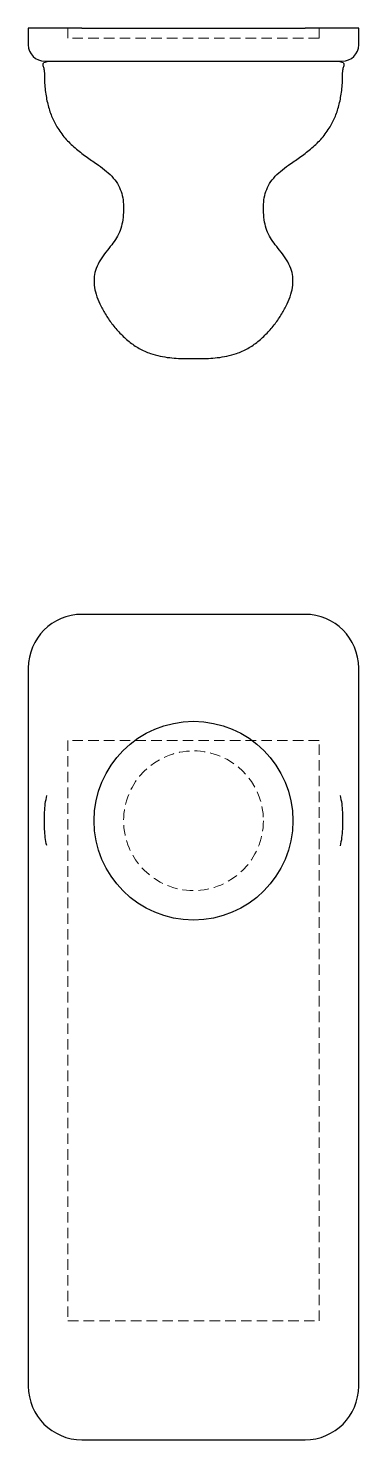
# Model space of a CAD drawing. Header units: millimetres. Extents: x 63 to 243, y 7 to 178.
# Drawn here: x 63 to 103, y 7 to 178 of the extents above.
import ezdxf

# ---------------------------------------------------------------- set-up
doc = ezdxf.new("R2010")
doc.units = ezdxf.units.MM
doc.linetypes.add('HIDDEN', pattern=[1.905, 1.27, -0.635])

msp = doc.modelspace()

# ---------------------------------------------------------------- linework, layer by layer
at = {"color": 7, "linetype": 'Continuous', "lineweight": 25}
for p, q in [((63, 178.01), (63, 176.01)), ((69.5, 178.01), (63, 178.01)), ((69.5, 178.01), (96.5, 178.01)), ((103, 178.01), (96.5, 178.01)), ((103, 176.01), (103, 178.01)), ((65, 174.01), (69.5, 174.01)), ((69.5, 174.01), (96.5, 174.01)), ((96.5, 174.01), (101, 174.01)), ((96.5, 107), (69.5, 107)), ((63, 100.5), (63, 13.5)), ((103, 13.5), (103, 100.5)), ((69.5, 7), (96.5, 7))]:
    msp.add_line(p, q, dxfattribs=at)
at = {"color": 7, "linetype": 'HIDDEN', "lineweight": 18}
for p, q in [((67.8, 178.01), (67.8, 176.81)), ((98.2, 178.01), (98.2, 176.81)), ((98.2, 176.81), (67.8, 176.81)), ((67.8, 91.73), (67.8, 21.4)), ((98.2, 91.73), (67.8, 91.73)), ((98.2, 21.4), (98.2, 91.73)), ((67.8, 21.4), (98.2, 21.4))]:
    msp.add_line(p, q, dxfattribs=at)
at = {"color": 7, "linetype": 'Continuous', "lineweight": 25, "flags": 128}
msp.add_lwpolyline([(82.04, 137.99), (82.09, 137.99), (82.23, 137.99), (82.44, 137.99), (82.7, 137.99), (83, 137.99), (83.3, 137.99), (83.56, 137.99), (83.77, 137.99), (83.91, 137.99), (83.96, 137.99)], dxfattribs=at)
at = {"color": 7, "linetype": 'HIDDEN', "lineweight": 18, "flags": 128}
msp.add_lwpolyline([(82.04, 137.99), (82.09, 137.99), (82.23, 137.99), (82.44, 137.99), (82.7, 137.99), (83, 137.99), (83.3, 137.99), (83.56, 137.99), (83.77, 137.99), (83.91, 137.99), (83.96, 137.99)], dxfattribs=at)
at = {"color": 7, "linetype": 'Continuous', "lineweight": 25}
msp.add_circle((83, 82), 12.04, dxfattribs=at)
at = {"color": 7, "linetype": 'HIDDEN', "lineweight": 18}
msp.add_circle((83, 82), 8.46, dxfattribs=at)
at = {"color": 7, "linetype": 'Continuous', "lineweight": 25}
for centre, radius, start, end in [((65, 176.01), 2, 180, 270), ((101, 176.01), 2, 270, 0), ((69.5, 100.5), 6.5, 90, 180), ((96.5, 100.5), 6.5, 0, 90), ((69.5, 13.5), 6.5, 180, 270), ((96.5, 13.5), 6.5, 270, 0)]:
    msp.add_arc(centre, radius, start, end, dxfattribs=at)
for points, knots in [([(64.82, 173.77), (64.8, 173.75), (64.76, 173.71), (64.75, 173.6), (64.79, 173.42), (64.85, 173.23), (64.9, 173.04), (64.93, 172.89), (64.94, 172.74), (64.95, 172.62), (64.95, 172.57)], [0, 0, 0, 0, 0.176284, 0.446926, 0.659448, 0.816306, 0.875773, 0.924332, 0.964428, 1, 1, 1, 1]), ([(101.05, 172.57), (101.05, 172.62), (101.06, 172.74), (101.07, 172.89), (101.1, 173.04), (101.15, 173.23), (101.21, 173.42), (101.25, 173.6), (101.24, 173.71), (101.2, 173.75), (101.18, 173.77)], [0, 0, 0, 0, 0.035571, 0.075666, 0.124224, 0.183689, 0.340547, 0.553076, 0.823737, 1, 1, 1, 1]), ([(64.97, 172.57), (64.96, 172.39), (64.93, 171.61), (65.06, 170.29), (65.36, 168.66), (65.86, 167.19), (66.58, 165.8), (67.56, 164.51), (68.81, 163.35), (70.14, 162.35), (71.39, 161.51), (72.46, 160.7), (73.31, 159.9), (73.95, 159), (74.35, 158), (74.54, 156.89), (74.55, 155.72), (74.42, 154.56), (74.15, 153.52), (73.71, 152.59), (73.09, 151.74), (72.39, 150.89), (71.71, 149.96), (71.2, 148.97), (70.95, 147.92), (70.95, 146.86), (71.19, 145.73), (71.65, 144.56), (72.31, 143.37), (73.12, 142.18), (74.08, 141.05), (75.17, 140.03), (76.41, 139.18), (77.69, 138.61), (78.94, 138.27), (80.08, 138.09), (81.11, 138), (81.75, 137.99), (82.04, 137.99)], [0, 0, 0, 0, 0.011594, 0.050954, 0.087002, 0.120366, 0.151794, 0.189489, 0.226471, 0.263061, 0.298635, 0.325605, 0.350854, 0.374618, 0.397689, 0.420687, 0.448641, 0.474104, 0.496969, 0.518709, 0.541302, 0.565569, 0.590992, 0.616913, 0.638257, 0.66097, 0.6859, 0.713435, 0.743376, 0.775082, 0.8077, 0.840453, 0.87304, 0.905581, 0.932253, 0.957797, 0.980888, 1, 1, 1, 1]), ([(83.96, 137.99), (84.25, 137.99), (84.89, 138), (85.92, 138.09), (87.06, 138.27), (88.31, 138.61), (89.59, 139.18), (90.83, 140.03), (91.92, 141.05), (92.88, 142.18), (93.69, 143.37), (94.35, 144.56), (94.81, 145.73), (95.05, 146.86), (95.05, 147.92), (94.8, 148.97), (94.29, 149.96), (93.61, 150.89), (92.91, 151.74), (92.29, 152.59), (91.85, 153.52), (91.58, 154.56), (91.45, 155.72), (91.46, 156.89), (91.65, 158), (92.05, 159), (92.69, 159.9), (93.54, 160.7), (94.61, 161.51), (95.86, 162.35), (97.19, 163.35), (98.44, 164.51), (99.42, 165.8), (100.14, 167.19), (100.64, 168.66), (100.94, 170.29), (101.07, 171.61), (101.04, 172.39), (101.03, 172.57)], [0, 0, 0, 0, 0.0191119, 0.0422028, 0.0677466, 0.0944191, 0.1269599, 0.1595472, 0.1922999, 0.2249178, 0.2566237, 0.2865649, 0.3140994, 0.3390296, 0.3617426, 0.3830873, 0.4090079, 0.4344305, 0.4586975, 0.481291, 0.5030311, 0.5258954, 0.5513584, 0.5793122, 0.6023107, 0.6253821, 0.6491452, 0.6743945, 0.7013649, 0.7369382, 0.7735289, 0.8105107, 0.8482053, 0.8796334, 0.9129979, 0.9490459, 0.9884059, 1, 1, 1, 1]), ([(65.23, 79.01), (65.17, 79.32), (64.98, 80.3), (64.93, 82), (64.98, 83.72), (65.18, 84.73), (65.24, 85.06)], [0, 0, 0, 0, 0.157127, 0.49441, 0.832069, 1, 1, 1, 1]), ([(100.76, 85.07), (100.82, 84.73), (101.02, 83.72), (101.07, 82), (101.02, 80.29), (100.82, 79.28), (100.76, 78.96)], [0, 0, 0, 0, 0.16768, 0.502172, 0.836233, 1, 1, 1, 1])]:
    msp.add_open_spline(points, degree=3, knots=knots, dxfattribs=at)
at = {"color": 7, "linetype": 'HIDDEN', "lineweight": 18}
for points, knots in [([(65.34, 173.97), (65.24, 173.94), (65.04, 173.88), (64.87, 173.84), (64.83, 173.78), (64.82, 173.77)], [0, 0, 0, 0, 0.4470825, 0.8428776, 1, 1, 1, 1]), ([(101.18, 173.77), (101.17, 173.78), (101.13, 173.84), (100.96, 173.88), (100.76, 173.94), (100.66, 173.97)], [0, 0, 0, 0, 0.157164, 0.55296, 1, 1, 1, 1]), ([(83, 138.01), (82.89, 138.01), (82.57, 138), (82.25, 137.99), (82.04, 137.99)], [0, 0, 0, 0, 0.336766, 1, 1, 1, 1]), ([(83.96, 137.99), (83.75, 137.99), (83.43, 138), (83.11, 138.01), (83, 138.01)], [0, 0, 0, 0, 0.663234, 1, 1, 1, 1])]:
    msp.add_open_spline(points, degree=3, knots=knots, dxfattribs=at)

doc.saveas('drawing.dxf')
